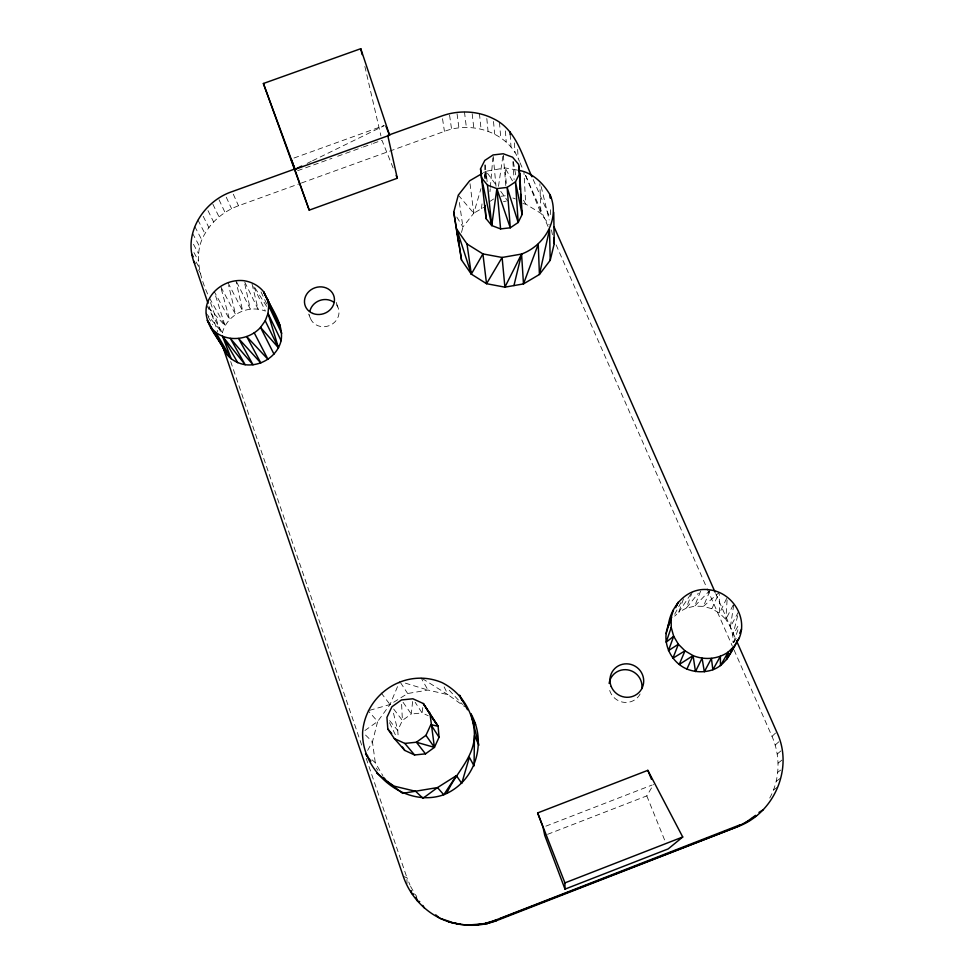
<?xml version="1.0" encoding="UTF-8"?>
<svg xmlns="http://www.w3.org/2000/svg" width="974" height="974" viewBox="0 0 974 974"><rect width="100%" height="100%" fill="white"/><g stroke="black" fill="none" stroke-linecap="round" stroke-linejoin="round"><path stroke-width="0.73" stroke-dasharray="4.87 3.65" d="M207.596 293.953C199.28 275.216 193.4 252.424 204.966 233.65C212.332 220.696 224.568 210.871 238.496 205.757L299.992 183.538M769.728 798.059C780.101 779.297 780.6 755.934 772.017 736.393L732.874 647.284M727.091 600.057L725.849 619.367L730.39 626.891L732.838 635.243L732.996 642.438M489.983 191.695L490.226 188.761M490.36 187.288L492.844 157.898M412.586 701.548L411.308 714.027L402.396 720.431L397.733 730.439L398.269 737.294M481.412 208.74L482.154 202.75M485.125 178.753L486.05 171.254L505.068 167.918L518.119 170.219M422.777 707.55L422.083 712.919L428.207 715.72M498.493 186.363L503.022 155.243M733.714 605L730.39 626.891L738.718 611.416M737.683 615.617L732.838 635.243L739.193 623.932M461.493 232.469L462.93 227.003L458.937 199.463M456.818 217.08L462.93 227.003L473.778 213.209L480.973 188.615M484.358 177.049L486.05 171.254L497.288 186.643M733.507 642.475L738.876 627.134M683.48 598.803L678.744 612.232L674.665 616.14M692.319 591.851L686.256 608.166L678.744 612.232L690.724 594.25M205.879 312.971L222.376 332.852C226.845 314.821 248.285 304.217 265.439 311.096L252.4 284.055M700.61 591.121L694.669 606.157L686.256 608.166L698.358 593.203M364.933 730.512L377.644 721.478L390.026 704.519L399.705 681.423M709.742 591.315L703.398 606.364L694.669 606.157L710.326 589.952M711.872 608.75L719.238 592.448L703.398 606.364L711.872 608.75L719.53 613.182L725.849 619.367L733.933 603.551M726.641 598.426L719.53 613.182L719.25 593.933M674.702 614.217L680.96 602.577M367.636 750.382L372.458 741.896L377.644 721.478L368.123 710.74M733.726 642.645L737.975 635.304M547.595 834.328L646.797 795.892L653.566 784.46M772.017 736.393L776.704 731.937M775.182 745.061L779.955 740.788M777.228 754.034L782.049 749.956M778.092 763.153L782.95 759.282M777.776 772.285L780.685 770.069M776.254 781.245L779.87 778.64M773.563 789.89L778.336 786.602M490.239 201.228L493.611 198.988M369.584 710.326L390.026 704.519L407.668 693.512L427.988 690.067L447.967 694.669L464.671 706.686M458.304 195.117L473.778 213.209L483.713 207.401M483.518 172.727L486.05 171.254L487.134 181.688M307.151 163.401L311.205 161.416M312.557 160.759L384.097 125.731M545.866 826.159L652.154 785.007M297.618 170.706L331.927 158.336M337.649 156.266L361.951 147.5M363.375 146.989L371.946 143.884M373.383 143.373L381.954 140.28L393.313 168.405M301.416 183.015L444.436 131.356C472.098 120.691 508.562 132.306 519.41 161.319M293.978 158.032L384.024 125.585M503.473 201.581L506.273 201.094M501.099 196.261L505.214 195.774M522.928 203.603L525.704 204.102L540.899 213.318L549.251 224.897M405.367 683.151L427.988 690.067L421.036 677.794M403.309 876.43L406.949 877.708L410.017 885.11M512.896 197.978L515.416 198.927M422.326 678.598L447.967 694.669L444.01 686.633M372.056 759.842L375.294 762.752L382.843 775.681M365.567 735.078L372.458 741.896L375.294 762.752M449.233 690.262L462.613 704.494M208.606 307.528L225.079 325.827L214.256 291.579L229.584 319.569L220.538 286.283L235.574 314.492L228.634 285.479M389.624 720.65L397.733 730.439L392.936 710.935M393.666 709.035L402.396 720.431L401.556 702.887M381.163 692.952L390.026 704.519M415.18 894.424L416.787 896.543M376.159 768.023L377.924 770.349M500.746 191.379L507.673 200.851M403.066 702.315L411.308 714.027L422.083 712.919L415.18 702.315M400.509 682.628L407.668 693.512M254.969 287.841L267.034 307.066M208.132 316.854L212.636 324.622M410.529 886.34L414.51 893.268M206.671 305.373L222.376 332.852M512.446 180.835L505.068 167.918L506.492 185.876M523.501 200.218L525.704 204.102L523.915 171.254M209.532 298.081L225.079 325.827M198.562 269.92L200.729 273.816M196.127 262.006L199.013 267.253M193.948 252.546L198.27 260.484M193.473 244.279L198.513 253.617M192.56 233.334L199.731 246.787M194.788 226.528L201.898 240.091M227.928 282.57L242.648 310.925L235.964 280.67M197.929 219.978L204.966 233.65M236.645 282.034L250.318 309.111L244.084 280.719M203.201 216.301L208.899 227.575M207.986 210.603L213.598 221.95M244.742 282.07L258.086 309.172L251.742 282.704M212.88 204.199L219.016 216.885M389.515 722.72L395.992 736.064M261.008 291.896L266.754 303.998M219.004 199.694L225.031 212.442M226.248 197.186L231.569 208.716M233.297 194.179L238.496 205.757M533.18 179.545L550.334 218.444M715.695 593.543L735.869 639.334M520.019 162.719L523.075 169.671M525.522 175.247L548.155 226.759M556.105 244.864L706.576 587.407M707.185 588.795L732.253 645.884M308.636 314.078L310.353 318.194M525.619 175.454L540.899 213.318L539.888 183.745M646.797 795.892L665.388 841.926M336.213 302.403L338.234 307.979M210.542 302.573L220.855 332.767M230.68 361.524L362.766 748.3M366.2 758.369L406.949 877.708L406.962 883.747M208.972 306.165L217.665 331.671M541.179 186.594L549.19 219.966M364.86 66.427L380.931 135.849M551.479 229.961L552.855 236.84M513.359 161.623L515.94 176.343M442.525 118.694L444.436 131.356M449.574 115.127L451.571 129.225M457.062 113.8L458.924 127.923M470.028 183.733L473.778 213.209M464.464 111.925L466.376 127.472M472.183 113.739L473.79 127.886M485.247 164.91L486.793 179.74M479.415 113.593L481.059 129.14M486.817 118.536L488.047 131.222M493.234 156.449L496.01 186.29M493.514 121.458L494.634 134.12M499.479 122.334L500.733 137.76M503.363 155.256L505.871 186.643M505.396 130.918L506.224 142.094M510.157 134.546L511.021 147.062M512.884 161.672L514.102 179.557M514.406 142.898L515.027 152.577M517.632 149.46L518.18 158.531M550.566 209.739L550.687 215.571M484.808 164.959L484.894 178.461M640.125 693.999A16.668 16.241 37.5 0 1 609.103 687.693M336.541 304.899A14.853 13.441 -19.1 0 1 328.981 325.73A14.853 13.441 -19.1 0 1 309.635 314.748"/><path stroke-width="1.46" d="M281.109 340.681C284.067 322.711 270.115 307.674 263.735 291.883C258.889 285.711 251.767 281.924 244.084 280.719C227.819 278.747 210.859 289.315 206.671 305.373C202.519 323.977 219.503 338.075 226.26 353.672C230.85 359.71 237.705 363.485 245.156 364.702C260.898 366.735 277.346 356.326 281.109 340.681L268.02 313.421L268.69 305.799L267.229 298.458L281.73 333.352L268.69 305.799M480.547 168.831L486.063 218.602L491.724 225.542L496.886 188.615L507.137 187.41L515.477 181.846L519.678 173.409L518.606 164.387L512.58 157.204L503.241 153.758L493.088 154.951L484.772 160.454L480.547 168.831L481.533 177.852L491.724 225.542L500.599 228.914L510.291 227.794L518.18 222.486L522.149 214.438L519.678 173.409L520.396 189.601M513.943 285.577L521.565 254.056C544.758 245.472 560.172 219.053 550.261 195.177C543.309 183.209 532.279 172.313 518.119 170.219M482.264 173.457L469.651 180.787L458.304 195.117L453.762 212.125L461.518 259.948L471.306 274.12L486.537 283.702L504.897 287.16L523.488 283.909L539.426 274.473L550.213 260.314L554.243 243.707L553.731 212.283M739.315 637.897C747.862 617.187 732.046 592.776 710.326 589.952C688.581 586.129 670.916 604.927 668.31 625.381C661.297 642.024 670.562 662.125 686.901 669.053C695.205 672.364 704.409 672.693 712.871 669.735C727.006 664.658 731.973 649.524 739.315 637.897L726.628 659.581L728.369 651.947L734.822 645.665M459.326 240.663L458.608 243.39L453.762 212.125M673.484 609.894L666.094 633.599M677.027 605.146L678.014 602.261L675.725 607.703M671.232 627.487L666.143 642.195L673.679 636.266L671.232 627.487L671.171 618.49L668.31 625.381L669.747 622.958M265.232 320.799L268.02 313.421L278.467 347.779L260.533 327.41L265.232 320.799L278.467 347.779M668.31 625.381L671.731 617.224M394.336 738.572L404.819 743.418L416.397 742.225L434.428 747.375L439.055 737.281L438.117 726.3L423.3 703.52L412.879 698.772L401.422 699.965L391.913 706.759L386.934 717.375L387.81 729.027L394.336 738.572L404.746 750.406L414.595 754.972L425.48 753.852L434.428 747.375L429.899 712.968M425.48 753.852L416.397 742.225L425.942 735.346L430.885 724.619L438.117 726.3L423.3 703.52L429.546 713.613M686.901 669.053L693.086 655.612C704.592 660.348 718.155 659.179 728.369 651.947L720.468 665.583L720.383 656.306L712.871 669.735L711.422 658.448L704.336 671.768L702.096 658.205L695.473 671.536L693.086 655.612L684.99 650.839L678.379 644.24L673.679 636.266L668.468 650.583L678.379 644.24L672.924 658.193L684.99 650.839L679.207 664.499L693.086 655.612M730.902 652.178L733.398 646.773M739.643 633.246L741.518 629.192M456.782 229.292L471.306 274.12L482.909 253.91L486.537 283.702L502.109 257.465L521.565 254.056L504.897 287.16L502.109 257.465L482.909 253.91L467.009 243.987L456.782 229.292L461.518 259.948M447.103 792.653C455.722 772.966 473.754 758.332 474.448 735.553C474.265 713.224 462.066 692.697 442.026 682.604C405.854 667.3 365.652 693.573 362.62 732.144C361.378 772.005 404.88 808.505 443.779 794.747C475.373 781.915 487.377 742.967 470.953 713.747L478.891 745.183L474.448 735.553L474.058 765.917L469.358 757.309L461.749 783.376L456.392 775.633L437.484 787.589L422.984 798.278L415.618 791.302L394.202 786.152L385.874 780.856L383.22 777.349M456.392 775.633L443.779 794.747L437.484 787.589L402.603 793.36L376.634 773.015M497.337 919.687L487.438 923.522L466.972 925.117C476.907 925.884 486.89 924.204 496.216 920.783L736.454 827.133C774.087 814.13 794.175 768.048 776.704 731.937L736.478 640.709M744.635 823.274L755.568 815.372M213.233 330.6L222.218 345.977L210.652 326.996C222.425 343.018 247.859 341.557 260.533 327.41L273.986 354.134M682.725 837.007L668.213 848.902L564.993 889.128L544.758 835.424L543.029 827.255L537.636 812.937L647.832 770.337L682.725 837.007L564.92 882.882L564.993 889.128M758.953 812.413L763.409 809.638M748.775 820.741L736.454 827.133L500.173 918.604M752.171 818.343L756.481 815.688M301.757 166.043L295 169.354L291.129 159.054L309.233 210.153L397.295 178.242L387.749 135.41L442.099 115.882C458.632 109.989 477.528 110.707 493.27 118.645C516.159 129.238 522.234 156.035 531.962 176.757M466.972 925.117L478.38 925.044L476.347 924.85L485.612 923.303L494.609 920.491L740.41 824.686M294.988 168.94L232.141 191.61C204.601 200.754 183.611 231.946 193.522 260.801L208.01 303.328M389.576 135.228L295 169.354L263.382 83.496L360.757 48.7L389.576 135.228L385.96 126.34M460.105 924.289L448.551 921.794L460.105 924.289C433.978 921.087 411.625 901.108 403.309 876.43L222.973 347.268L226.26 353.672L215.887 332.475L231.288 358.943L222.608 336.383L245.156 364.702L230.351 338.441L253.021 364.787L238.581 338.514L260.813 362.949L246.726 336.59L267.96 359.309L254.214 332.791M487.438 923.522L485.612 923.303L496.216 920.783L494.609 920.491M419.709 901.583L417.481 901.096L416.093 897.091M414.023 894.132L411.71 893.535L411.235 890.65M449.793 921.574L439.834 918.263L435.719 914.866M481.533 177.852L487.499 185.109L496.886 188.615L510.291 227.794L507.137 187.41L518.18 222.486L515.477 181.846L522.149 214.438L521.638 210.116M367.722 755.958L365.567 754.022L370.863 761.023M387.81 729.027L391.731 733.532M404.819 743.418L414.595 754.972M209.775 323.843L207.231 320.349L211.735 328.031M425.942 735.346L434.428 747.375M431.884 717.4L438.117 726.3M402.432 747.034L404.746 750.406M430.885 724.619L439.055 737.281M473.206 720.602L475.543 724.4L472.633 719.08M384.353 778.263L385.874 780.856M222.608 336.383L237.741 362.705M422.826 905.418L424.165 907.817M193.522 260.801L194.97 263.406M274.084 314.797L280.305 326.278L263.735 291.883L271.904 309.245M191.793 254.129L193.242 256.759M467.544 709.79L459.558 695.18L461.834 700.294M273.158 311.923L276.933 319.935M554.011 226.772L715.074 592.155M647.832 770.337L651.484 779.322M396.162 175.43L397.295 178.242M537.636 812.937L564.92 882.882M309.233 210.153L263.382 83.496M360.757 48.7L362.133 54.605M553.682 240.955L554.243 243.707L553.743 237.644M467.009 243.987L471.306 274.12M486.063 218.602L485.089 205.477M487.499 185.109L491.724 225.542M496.886 188.615L500.599 228.914M550.517 198.209L550.261 195.177L550.322 198.087M509.962 131.77L510.157 134.546M521.565 254.056L523.488 283.909L538.232 244.231L539.426 274.473L549.519 229.523L550.213 260.314M518.692 165.86L519.142 173.262M519.592 180.653L520.14 189.528M520.591 196.931L521.041 204.333L520.603 194.021M609.14 683.419A16.668 16.241 37.5 0 1 627.694 669.869A16.668 16.241 37.5 0 1 641.854 688.594M309.902 311.205A14.853 13.441 -19.1 0 1 334.021 302.378M469.212 925.3L457.658 924.082L469.212 925.3M312.812 313.445A15.146 13.66 -19 0 0 334.435 298.933A15.146 13.66 -19 0 0 311.156 289.68A15.146 13.66 -19 0 0 312.812 313.445M611.234 686.585A17.033 16.595 36.1 0 0 640.21 691.09A17.033 16.595 36.1 0 0 629.034 664.024A17.033 16.595 36.1 0 0 611.234 686.585"/></g></svg>
